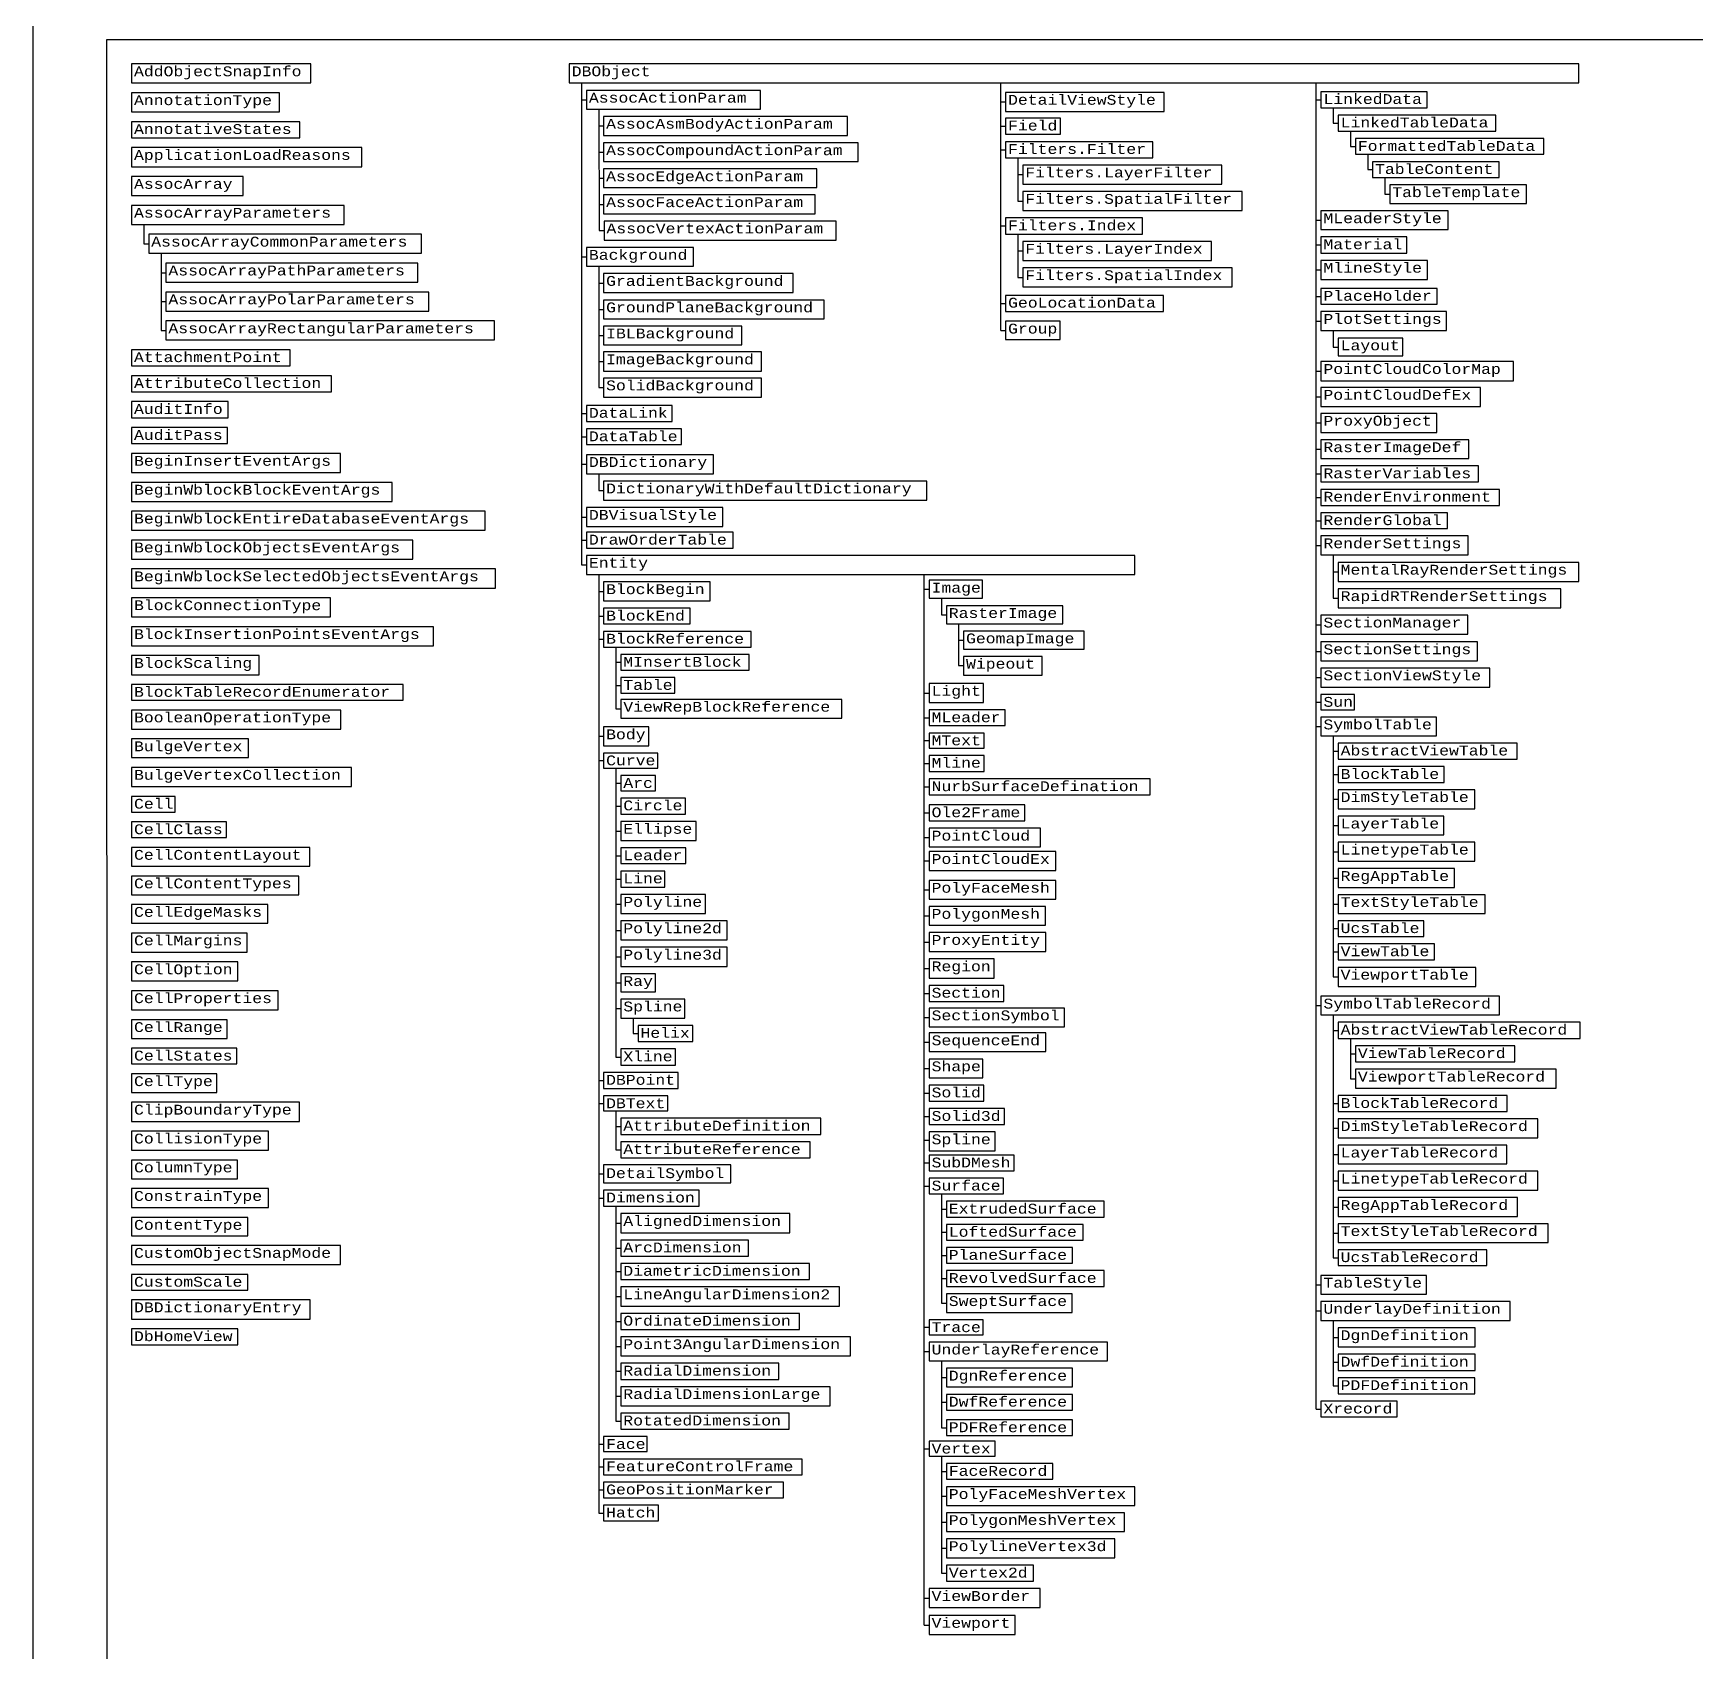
# Model space of a CAD drawing. Header units: inches. Extents: x 349 to 921, y -344 to 10.
# Drawn here: x 636.2 to 703.9, y -151.2 to -85.4 of the extents above; entities that cross this region are included whole.
import ezdxf

# ---------------------------------------------------------------- set-up
doc = ezdxf.new("R2010")
doc.units = ezdxf.units.IN
doc.header["$MEASUREMENT"] = 0
for name, color, linetype in [('Managed classes', 3, 'Continuous'), ('ObjectARX 2009 Managed classes', 7, 'Continuous'), ('ObjectARX 2010 Managed classes', 7, 'Continuous')]:
    doc.layers.add(name, color=color, linetype=linetype)
doc.styles.add('PureManaged', font='cour.ttf', dxfattribs={"height": 0.4})
doc.styles.get("Standard").update_dxf_attribs({"font": 'cour.ttf'})

msp = doc.modelspace()

# ---------------------------------------------------------------- linework, layer by layer
for p, q in [((658.534, -87.398), (658.534, -107.012)), ((675.587, -97.465), (675.587, -87.398)), ((688.417, -141.367), (688.417, -87.398)), ((658.534, -88.079), (658.734, -88.079)), ((659.234, -88.459), (659.249, -93.406)), ((675.587, -88.171), (675.787, -88.171)), ((688.417, -88.079), (688.617, -88.079)), ((689.117, -88.406), (689.117, -89.034)), ((659.234, -89.147), (659.434, -89.147)), ((675.587, -89.158), (675.787, -89.158)), ((689.117, -89.034), (689.317, -89.034)), ((689.817, -89.361), (689.817, -89.981)), ((659.234, -90.215), (659.434, -90.215)), ((675.587, -90.113), (675.787, -90.113)), ((676.287, -90.44), (676.287, -92.203)), ((689.817, -89.981), (690.017, -89.981)), ((690.517, -90.301), (690.517, -90.921)), ((659.234, -91.276), (659.434, -91.276)), ((676.287, -91.128), (676.487, -91.128)), ((690.517, -90.921), (690.717, -90.921)), ((691.217, -91.242), (691.217, -91.922)), ((691.217, -91.922), (691.417, -91.922)), ((659.234, -92.337), (659.434, -92.337)), ((676.287, -92.203), (676.487, -92.203)), ((640.728, -93.155), (640.728, -93.942)), ((675.587, -93.218), (675.787, -93.218)), ((688.417, -92.983), (688.617, -92.983)), ((640.728, -93.942), (640.928, -93.942)), ((659.249, -93.406), (659.449, -93.406)), ((676.287, -93.546), (676.287, -95.309)), ((688.417, -93.991), (688.617, -93.991)), ((641.428, -94.33), (641.428, -97.468)), ((658.534, -94.474), (658.734, -94.474)), ((676.287, -94.233), (676.487, -94.233)), ((641.428, -95.118), (641.628, -95.118)), ((659.234, -94.854), (659.234, -99.793)), ((676.287, -95.309), (676.487, -95.309)), ((688.417, -95.006), (688.617, -95.006)), ((659.234, -95.542), (659.434, -95.542)), ((641.428, -96.293), (641.628, -96.293)), ((659.234, -96.61), (659.434, -96.61)), ((675.587, -96.367), (675.787, -96.367)), ((688.417, -96.081), (688.617, -96.081)), ((688.417, -97.089), (688.617, -97.089)), ((641.428, -97.468), (641.628, -97.468)), ((659.234, -97.671), (659.434, -97.671)), ((675.587, -97.465), (675.787, -97.465)), ((689.117, -97.477), (689.117, -98.143)), ((659.234, -98.732), (659.434, -98.732)), ((689.117, -98.143), (689.317, -98.143)), ((688.417, -99.127), (688.617, -99.127)), ((659.234, -99.793), (659.434, -99.793)), ((688.417, -100.177), (688.617, -100.177)), ((658.534, -100.849), (658.734, -100.849)), ((688.417, -101.234), (688.617, -101.234)), ((658.534, -101.797), (658.734, -101.797)), ((688.417, -102.302), (688.617, -102.302)), ((658.534, -102.912), (658.734, -102.912)), ((659.234, -103.3), (659.234, -103.988)), ((688.417, -103.31), (688.617, -103.31)), ((659.234, -103.988), (659.434, -103.988)), ((688.417, -104.265), (688.617, -104.265)), ((658.534, -105.063), (658.734, -105.063)), ((688.417, -105.212), (688.617, -105.212)), ((658.534, -106.004), (658.734, -106.004)), ((688.417, -106.22), (688.617, -106.22)), ((689.117, -106.608), (689.117, -108.371)), ((658.534, -107.012), (658.734, -107.012)), ((659.234, -107.4), (659.234, -145.6)), ((672.476, -150.156), (672.476, -107.4)), ((689.117, -107.295), (689.317, -107.295)), ((659.234, -108.087), (659.434, -108.087)), ((672.476, -108.005), (672.676, -108.005)), ((673.176, -108.371), (673.176, -109.037)), ((689.117, -108.371), (689.317, -108.371)), ((659.234, -109.095), (659.434, -109.095)), ((673.176, -109.037), (673.376, -109.037)), ((673.876, -109.403), (673.876, -111.101)), ((688.417, -109.446), (688.617, -109.446)), ((659.234, -110.036), (659.434, -110.036)), ((673.876, -110.069), (674.076, -110.069)), ((659.934, -110.356), (659.934, -112.87)), ((688.417, -110.531), (688.617, -110.531)), ((659.934, -110.976), (660.134, -110.976)), ((673.876, -111.101), (674.076, -111.101)), ((688.417, -111.597), (688.617, -111.597)), ((659.934, -111.916), (660.134, -111.916)), ((672.476, -112.225), (672.676, -112.225)), ((659.934, -112.87), (660.134, -112.87)), ((688.417, -112.595), (688.617, -112.595)), ((672.476, -113.233), (672.676, -113.233)), ((688.417, -113.586), (688.617, -113.586)), ((659.234, -113.987), (659.434, -113.987)), ((672.476, -114.158), (672.676, -114.158)), ((689.117, -113.966), (689.117, -123.778)), ((659.234, -114.978), (659.434, -114.978)), ((689.117, -114.594), (689.317, -114.594)), ((659.934, -115.288), (659.934, -127.04)), ((672.476, -115.091), (672.676, -115.091)), ((689.117, -115.541), (689.317, -115.541)), ((659.934, -115.894), (660.134, -115.894)), ((672.476, -116.044), (672.676, -116.044)), ((659.934, -116.827), (660.134, -116.827)), ((689.117, -116.549), (689.317, -116.549)), ((672.476, -117.105), (672.676, -117.105)), ((689.117, -117.617), (689.317, -117.617)), ((659.934, -117.842), (660.134, -117.842)), ((672.476, -118.111), (672.676, -118.111)), ((659.934, -118.85), (660.134, -118.85)), ((689.117, -118.685), (689.317, -118.685)), ((672.476, -119.061), (672.676, -119.061)), ((659.934, -119.797), (660.134, -119.797)), ((672.476, -120.233), (672.676, -120.233)), ((689.117, -119.754), (689.317, -119.754)), ((659.934, -120.812), (660.134, -120.812)), ((689.117, -120.815), (689.317, -120.815)), ((672.476, -121.294), (672.676, -121.294)), ((659.934, -121.888), (660.134, -121.888)), ((672.476, -122.362), (672.676, -122.362)), ((689.117, -121.815), (689.317, -121.815)), ((659.934, -122.963), (660.134, -122.963)), ((689.117, -122.763), (689.317, -122.763)), ((672.476, -123.437), (672.676, -123.437)), ((659.934, -124.017), (660.134, -124.017)), ((689.117, -123.778), (689.317, -123.778)), ((659.934, -125.07), (660.134, -125.07)), ((672.476, -124.453), (672.676, -124.453)), ((688.417, -124.946), (688.617, -124.946)), ((660.634, -125.458), (660.634, -126.085)), ((672.476, -125.426), (672.676, -125.426)), ((689.117, -125.327), (689.117, -135.206)), ((660.634, -126.085), (660.834, -126.085)), ((672.476, -126.44), (672.676, -126.44)), ((689.117, -125.954), (689.317, -125.954)), ((689.817, -126.281), (689.817, -127.924)), ((659.934, -127.04), (660.134, -127.04)), ((689.817, -126.909), (690.017, -126.909)), ((672.476, -127.501), (672.676, -127.501)), ((659.234, -127.995), (659.434, -127.995)), ((689.817, -127.924), (690.017, -127.924)), ((659.234, -128.928), (659.434, -128.928)), ((672.476, -128.509), (672.676, -128.509)), ((689.117, -128.931), (689.317, -128.931)), ((659.934, -129.234), (659.934, -130.816)), ((672.476, -129.464), (672.676, -129.464)), ((659.934, -129.861), (660.134, -129.861)), ((672.476, -130.419), (672.676, -130.419)), ((689.117, -129.939), (689.317, -129.939)), ((659.934, -130.816), (660.134, -130.816)), ((689.117, -131.008), (689.317, -131.008)), ((659.234, -131.794), (659.434, -131.794)), ((672.476, -131.352), (672.676, -131.352)), ((672.476, -132.292), (672.676, -132.292)), ((689.117, -132.076), (689.317, -132.076)), ((659.234, -132.786), (659.434, -132.786)), ((659.934, -133.113), (659.934, -141.861)), ((673.176, -132.612), (673.176, -137.054)), ((673.176, -133.232), (673.376, -133.232)), ((689.117, -133.144), (689.317, -133.144)), ((659.934, -133.801), (660.134, -133.801)), ((673.176, -134.173), (673.376, -134.173)), ((689.117, -134.205), (689.317, -134.205)), ((659.934, -134.816), (660.134, -134.816)), ((673.176, -135.113), (673.376, -135.113)), ((689.117, -135.206), (689.317, -135.206)), ((659.934, -135.771), (660.134, -135.771)), ((673.176, -136.053), (673.376, -136.053)), ((688.417, -136.306), (688.617, -136.306)), ((659.934, -136.786), (660.134, -136.786)), ((673.176, -137.054), (673.376, -137.054)), ((659.934, -137.801), (660.134, -137.801)), ((688.417, -137.375), (688.617, -137.375)), ((689.117, -137.762), (689.117, -140.42)), ((672.476, -138.04), (672.676, -138.04)), ((689.117, -138.45), (689.317, -138.45)), ((659.934, -138.816), (660.134, -138.816)), ((672.476, -139.026), (672.676, -139.026)), ((659.934, -139.831), (660.134, -139.831)), ((673.176, -139.407), (673.176, -142.129)), ((689.117, -139.465), (689.317, -139.465)), ((673.176, -140.087), (673.376, -140.087)), ((689.117, -140.42), (689.317, -140.42)), ((659.934, -140.846), (660.134, -140.846)), ((673.176, -141.088), (673.376, -141.088)), ((659.934, -141.861), (660.134, -141.861)), ((688.417, -141.367), (688.617, -141.367)), ((673.176, -142.129), (673.376, -142.129)), ((659.234, -142.794), (659.434, -142.794)), ((672.476, -142.98), (672.676, -142.98)), ((673.176, -143.285), (673.176, -148.048)), ((659.234, -143.72), (659.434, -143.72)), ((673.176, -143.905), (673.376, -143.905)), ((659.234, -144.66), (659.434, -144.66)), ((673.176, -144.906), (673.376, -144.906)), ((659.234, -145.6), (659.434, -145.6)), ((673.176, -145.967), (673.376, -145.967)), ((673.176, -147.035), (673.376, -147.035)), ((673.176, -148.048), (673.376, -148.048)), ((672.476, -149.061), (672.676, -149.061)), ((672.476, -150.156), (672.676, -150.156))]:
    msp.add_line(p, q)
for points in [[(636.228, 1.1), (920.942, 1.1), (920.942, -185.231), (636.229, -185.231)], [(639.228, -85.623), (828.151, -85.623), (828.151, -152.038), (639.229, -152.038)], [(640.228, -86.623), (640.228, -87.398), (647.516, -87.398), (647.516, -86.623)], [(658.034, -86.623), (658.034, -87.398), (699.102, -87.398), (699.102, -86.623)], [(640.228, -87.798), (640.228, -88.574), (646.251, -88.574), (646.251, -87.798)], [(658.734, -87.698), (658.734, -88.459), (665.812, -88.459), (665.812, -87.698)], [(675.787, -87.783), (675.787, -88.558), (682.235, -88.558), (682.235, -87.783)], [(688.617, -87.752), (688.617, -88.406), (692.934, -88.406), (692.934, -87.752)], [(640.228, -88.974), (640.228, -89.628), (647.075, -89.628), (647.075, -88.974)], [(659.434, -88.759), (659.434, -89.535), (669.352, -89.535), (669.352, -88.759)], [(675.787, -88.831), (675.787, -89.486), (678.022, -89.486), (678.022, -88.831)], [(689.317, -88.706), (689.317, -89.361), (695.735, -89.361), (695.735, -88.706)], [(659.434, -89.835), (659.434, -90.596), (669.789, -90.596), (669.789, -89.835)], [(675.787, -89.786), (675.787, -90.44), (681.776, -90.44), (681.776, -89.786)], [(690.017, -89.661), (690.017, -90.301), (697.685, -90.301), (697.685, -89.661)], [(640.228, -90.028), (640.228, -90.804), (649.596, -90.804), (649.596, -90.028)], [(690.717, -90.601), (690.717, -91.242), (695.86, -91.242), (695.86, -90.601)], [(640.228, -91.204), (640.228, -91.979), (644.774, -91.979), (644.774, -91.204)], [(659.434, -90.896), (659.434, -91.657), (668.111, -91.657), (668.111, -90.896)], [(676.487, -90.74), (676.487, -91.516), (684.577, -91.516), (684.577, -90.74)], [(659.434, -91.95), (659.434, -92.725), (668.042, -92.725), (668.042, -91.95)], [(676.487, -91.816), (676.487, -92.591), (685.417, -92.591), (685.417, -91.816)], [(691.417, -91.542), (691.417, -92.303), (696.976, -92.303), (696.976, -91.542)], [(640.228, -92.379), (640.228, -93.155), (648.871, -93.155), (648.871, -92.379)], [(688.617, -92.603), (688.617, -93.364), (693.797, -93.364), (693.797, -92.603)], [(659.449, -93.018), (659.449, -93.793), (668.893, -93.793), (668.893, -93.018)], [(675.787, -92.891), (675.787, -93.546), (681.361, -93.546), (681.361, -92.891)], [(640.928, -93.555), (640.928, -94.33), (652.019, -94.33), (652.019, -93.555)], [(676.487, -93.846), (676.487, -94.621), (684.162, -94.621), (684.162, -93.846)], [(688.617, -93.664), (688.617, -94.318), (692.107, -94.318), (692.107, -93.664)], [(658.734, -94.093), (658.734, -94.854), (663.094, -94.854), (663.094, -94.093)], [(688.617, -94.618), (688.617, -95.394), (692.957, -95.394), (692.957, -94.618)], [(641.628, -94.73), (641.628, -95.505), (651.874, -95.505), (651.874, -94.73)], [(659.434, -95.154), (659.434, -95.93), (667.142, -95.93), (667.142, -95.154)], [(676.487, -94.921), (676.487, -95.696), (685.002, -95.696), (685.002, -94.921)], [(641.628, -95.905), (641.628, -96.681), (652.324, -96.681), (652.324, -95.905)], [(675.787, -96.04), (675.787, -96.694), (682.205, -96.694), (682.205, -96.04)], [(688.617, -95.761), (688.617, -96.402), (693.338, -96.402), (693.338, -95.761)], [(659.434, -96.23), (659.434, -96.991), (668.402, -96.991), (668.402, -96.23)], [(688.617, -96.702), (688.617, -97.477), (693.727, -97.477), (693.727, -96.702)], [(641.628, -97.081), (641.628, -97.856), (654.994, -97.856), (654.994, -97.081)], [(659.434, -97.291), (659.434, -98.052), (665.058, -98.052), (665.058, -97.291)], [(675.787, -97.094), (675.787, -97.836), (678.004, -97.836), (678.004, -97.094)], [(689.317, -97.777), (689.317, -98.509), (691.944, -98.509), (691.944, -97.777)], [(640.228, -98.257), (640.228, -98.911), (646.675, -98.911), (646.675, -98.257)], [(659.434, -98.345), (659.434, -99.12), (665.862, -99.12), (665.862, -98.345)], [(688.617, -98.739), (688.617, -99.514), (696.448, -99.514), (696.448, -98.739)], [(640.228, -99.311), (640.228, -99.966), (648.366, -99.966), (648.366, -99.311)], [(659.434, -99.406), (659.434, -100.181), (665.862, -100.181), (665.862, -99.406)], [(688.617, -99.789), (688.617, -100.564), (695.101, -100.564), (695.101, -99.789)], [(640.228, -100.366), (640.228, -101.021), (644.155, -101.021), (644.155, -100.366)], [(658.734, -100.522), (658.734, -101.177), (662.221, -101.177), (662.221, -100.522)], [(640.228, -101.421), (640.228, -102.076), (644.133, -102.076), (644.133, -101.421)], [(688.617, -100.846), (688.617, -101.622), (693.328, -101.622), (693.328, -100.846)], [(658.734, -101.477), (658.734, -102.117), (662.607, -102.117), (662.607, -101.477)], [(688.617, -101.922), (688.617, -102.683), (694.63, -102.683), (694.63, -101.922)], [(640.228, -102.476), (640.228, -103.251), (648.731, -103.251), (648.731, -102.476)], [(658.734, -102.525), (658.734, -103.3), (663.904, -103.3), (663.904, -102.525)], [(688.617, -102.983), (688.617, -103.637), (695.019, -103.637), (695.019, -102.983)], [(640.228, -103.651), (640.228, -104.426), (650.832, -104.426), (650.832, -103.651)], [(659.434, -103.6), (659.434, -104.376), (672.587, -104.376), (672.587, -103.6)], [(688.617, -103.937), (688.617, -104.592), (695.88, -104.592), (695.88, -103.937)], [(640.228, -104.826), (640.228, -105.602), (654.614, -105.602), (654.614, -104.826)], [(658.734, -104.676), (658.734, -105.451), (664.288, -105.451), (664.288, -104.676)], [(688.617, -104.892), (688.617, -105.532), (693.766, -105.532), (693.766, -104.892)], [(640.228, -106.002), (640.228, -106.777), (651.673, -106.777), (651.673, -106.002)], [(658.734, -105.684), (658.734, -106.324), (664.708, -106.324), (664.708, -105.684)], [(688.617, -105.832), (688.617, -106.608), (694.599, -106.608), (694.599, -105.832)], [(658.734, -106.624), (658.734, -107.4), (681.044, -107.4), (681.044, -106.624)], [(640.228, -107.177), (640.228, -107.953), (655.034, -107.953), (655.034, -107.177)], [(689.317, -106.908), (689.317, -107.683), (699.102, -107.683), (699.102, -106.908)], [(659.434, -107.7), (659.434, -108.475), (663.766, -108.475), (663.766, -107.7)], [(672.676, -107.639), (672.676, -108.371), (674.845, -108.371), (674.845, -107.639)], [(689.317, -107.983), (689.317, -108.758), (698.377, -108.758), (698.377, -107.983)], [(640.228, -108.353), (640.228, -109.128), (648.328, -109.128), (648.328, -108.353)], [(659.434, -108.775), (659.434, -109.415), (662.954, -109.415), (662.954, -108.775)], [(673.376, -108.671), (673.376, -109.403), (678.114, -109.403), (678.114, -108.671)], [(640.228, -109.528), (640.228, -110.303), (652.513, -110.303), (652.513, -109.528)], [(688.617, -109.058), (688.617, -109.834), (694.597, -109.834), (694.597, -109.058)], [(659.434, -109.715), (659.434, -110.356), (665.433, -110.356), (665.433, -109.715)], [(674.076, -109.703), (674.076, -110.435), (678.979, -110.435), (678.979, -109.703)], [(688.617, -110.144), (688.617, -110.919), (694.986, -110.919), (694.986, -110.144)], [(640.228, -110.703), (640.228, -111.479), (645.414, -111.479), (645.414, -110.703)], [(660.134, -110.656), (660.134, -111.296), (665.348, -111.296), (665.348, -110.656)], [(674.076, -110.735), (674.076, -111.505), (677.269, -111.505), (677.269, -110.735)], [(660.134, -111.596), (660.134, -112.236), (662.332, -112.236), (662.332, -111.596)], [(688.617, -111.209), (688.617, -111.985), (695.484, -111.985), (695.484, -111.209)], [(640.228, -111.879), (640.228, -112.519), (651.284, -112.519), (651.284, -111.879)], [(672.676, -111.837), (672.676, -112.612), (674.883, -112.612), (674.883, -111.837)], [(640.228, -112.919), (640.228, -113.694), (648.748, -113.694), (648.748, -112.919)], [(660.134, -112.485), (660.134, -113.255), (669.124, -113.255), (669.124, -112.485)], [(672.676, -112.912), (672.676, -113.553), (675.77, -113.553), (675.77, -112.912)], [(688.617, -112.285), (688.617, -112.905), (689.974, -112.905), (689.974, -112.285)], [(659.434, -113.607), (659.434, -114.368), (661.267, -114.368), (661.267, -113.607)], [(688.617, -113.205), (688.617, -113.966), (693.322, -113.966), (693.322, -113.205)], [(640.228, -114.094), (640.228, -114.855), (644.987, -114.855), (644.987, -114.094)], [(672.676, -113.853), (672.676, -114.464), (674.919, -114.464), (674.919, -113.853)], [(689.317, -114.266), (689.317, -114.921), (696.6, -114.921), (696.6, -114.266)], [(659.434, -114.668), (659.434, -115.288), (661.637, -115.288), (661.637, -114.668)], [(672.676, -114.764), (672.676, -115.419), (674.915, -115.419), (674.915, -114.764)], [(640.228, -115.255), (640.228, -116.031), (649.182, -116.031), (649.182, -115.255)], [(660.134, -115.588), (660.134, -116.2), (661.544, -116.2), (661.544, -115.588)], [(689.317, -115.221), (689.317, -115.861), (693.635, -115.861), (693.635, -115.221)], [(672.676, -115.719), (672.676, -116.369), (681.665, -116.369), (681.665, -115.719)], [(689.317, -116.161), (689.317, -116.937), (694.871, -116.937), (694.871, -116.161)], [(640.228, -116.431), (640.228, -117.071), (642.003, -117.071), (642.003, -116.431)], [(660.134, -116.5), (660.134, -117.154), (662.758, -117.154), (662.758, -116.5)], [(672.676, -116.78), (672.676, -117.43), (676.568, -117.43), (676.568, -116.78)], [(640.228, -117.471), (640.228, -118.111), (644.096, -118.111), (644.096, -117.471)], [(660.134, -117.454), (660.134, -118.23), (663.191, -118.23), (663.191, -117.454)], [(689.317, -117.237), (689.317, -117.998), (693.621, -117.998), (693.621, -117.237)], [(672.676, -117.73), (672.676, -118.491), (677.2, -118.491), (677.2, -117.73)], [(689.317, -118.298), (689.317, -119.073), (694.881, -119.073), (694.881, -118.298)], [(640.228, -118.511), (640.228, -119.273), (647.478, -119.273), (647.478, -118.511)], [(660.134, -118.53), (660.134, -119.17), (662.772, -119.17), (662.772, -118.53)], [(672.676, -118.681), (672.676, -119.442), (677.824, -119.442), (677.824, -118.681)], [(640.228, -119.673), (640.228, -120.434), (647.037, -120.434), (647.037, -119.673)], [(660.134, -119.47), (660.134, -120.125), (661.917, -120.125), (661.917, -119.47)], [(689.317, -119.373), (689.317, -120.134), (694.055, -120.134), (694.055, -119.373)], [(672.676, -119.852), (672.676, -120.613), (677.824, -120.613), (677.824, -119.852)], [(640.228, -120.834), (640.228, -121.595), (645.777, -121.595), (645.777, -120.834)], [(660.134, -120.425), (660.134, -121.2), (663.58, -121.2), (663.58, -120.425)], [(672.676, -120.913), (672.676, -121.674), (677.404, -121.674), (677.404, -120.913)], [(689.317, -120.434), (689.317, -121.195), (695.297, -121.195), (695.297, -120.434)], [(660.134, -121.5), (660.134, -122.275), (664.463, -122.275), (664.463, -121.5)], [(689.317, -121.495), (689.317, -122.135), (692.796, -122.135), (692.796, -121.495)], [(640.228, -121.995), (640.228, -122.77), (644.936, -122.77), (644.936, -121.995)], [(672.676, -121.974), (672.676, -122.75), (677.419, -122.75), (677.419, -121.974)], [(660.134, -122.575), (660.134, -123.351), (664.463, -123.351), (664.463, -122.575)], [(672.676, -123.05), (672.676, -123.825), (675.327, -123.825), (675.327, -123.05)], [(689.317, -122.435), (689.317, -123.09), (693.239, -123.09), (693.239, -122.435)], [(640.228, -123.17), (640.228, -123.945), (644.546, -123.945), (644.546, -123.17)], [(660.134, -123.651), (660.134, -124.383), (661.546, -124.383), (661.546, -123.651)], [(689.317, -123.39), (689.317, -124.165), (694.92, -124.165), (694.92, -123.39)], [(640.228, -124.345), (640.228, -125.121), (646.197, -125.121), (646.197, -124.345)], [(672.676, -124.125), (672.676, -124.78), (675.714, -124.78), (675.714, -124.125)], [(660.134, -124.683), (660.134, -125.458), (662.738, -125.458), (662.738, -124.683)], [(672.676, -125.046), (672.676, -125.807), (678.187, -125.807), (678.187, -125.046)], [(688.617, -124.565), (688.617, -125.327), (695.885, -125.327), (695.885, -124.565)], [(640.228, -125.521), (640.228, -126.282), (644.113, -126.282), (644.113, -125.521)], [(660.834, -125.758), (660.834, -126.413), (663.064, -126.413), (663.064, -125.758)], [(689.317, -125.627), (689.317, -126.281), (699.164, -126.281), (699.164, -125.627)], [(672.676, -126.06), (672.676, -126.821), (677.423, -126.821), (677.423, -126.06)], [(640.228, -126.682), (640.228, -127.322), (644.516, -127.322), (644.516, -126.682)], [(660.134, -126.713), (660.134, -127.368), (662.353, -127.368), (662.353, -126.713)], [(672.676, -127.121), (672.676, -127.882), (674.86, -127.882), (674.86, -127.121)], [(690.017, -126.581), (690.017, -127.236), (696.503, -127.236), (696.503, -126.581)], [(640.228, -127.722), (640.228, -128.483), (643.692, -128.483), (643.692, -127.722)], [(659.434, -127.668), (659.434, -128.322), (662.471, -128.322), (662.471, -127.668)], [(690.017, -127.536), (690.017, -128.311), (698.183, -128.311), (698.183, -127.536)], [(672.676, -128.182), (672.676, -128.837), (674.902, -128.837), (674.902, -128.182)], [(640.228, -128.883), (640.228, -129.658), (647.054, -129.658), (647.054, -128.883)], [(659.434, -128.622), (659.434, -129.234), (662.051, -129.234), (662.051, -128.622)], [(672.676, -129.137), (672.676, -129.791), (675.743, -129.791), (675.743, -129.137)], [(689.317, -128.611), (689.317, -129.252), (696.198, -129.252), (696.198, -128.611)], [(660.134, -129.534), (660.134, -130.188), (668.271, -130.188), (668.271, -129.534)], [(689.317, -129.552), (689.317, -130.327), (697.435, -130.327), (697.435, -129.552)], [(640.228, -130.058), (640.228, -130.834), (645.793, -130.834), (645.793, -130.058)], [(660.134, -130.488), (660.134, -131.143), (667.837, -131.143), (667.837, -130.488)], [(672.676, -130.091), (672.676, -130.859), (675.364, -130.859), (675.364, -130.091)], [(672.676, -131.032), (672.676, -131.672), (676.141, -131.672), (676.141, -131.032)], [(689.317, -130.627), (689.317, -131.388), (696.184, -131.388), (696.184, -130.627)], [(640.228, -131.234), (640.228, -131.995), (644.533, -131.995), (644.533, -131.234)], [(659.434, -131.433), (659.434, -132.156), (664.61, -132.156), (664.61, -131.433)], [(689.317, -131.688), (689.317, -132.463), (697.445, -132.463), (697.445, -131.688)], [(640.228, -132.395), (640.228, -133.17), (645.793, -133.17), (645.793, -132.395)], [(659.434, -132.459), (659.434, -133.113), (663.321, -133.113), (663.321, -132.459)], [(672.676, -131.972), (672.676, -132.612), (675.7, -132.612), (675.7, -131.972)], [(673.376, -132.912), (673.376, -133.553), (679.795, -133.553), (679.795, -132.912)], [(689.317, -132.763), (689.317, -133.524), (696.618, -133.524), (696.618, -132.763)], [(640.228, -133.57), (640.228, -134.311), (644.953, -134.311), (644.953, -133.57)], [(660.134, -133.413), (660.134, -134.189), (667.011, -134.189), (667.011, -133.413)], [(673.376, -133.853), (673.376, -134.493), (678.941, -134.493), (678.941, -133.853)], [(689.317, -133.824), (689.317, -134.585), (697.86, -134.585), (697.86, -133.824)], [(660.134, -134.489), (660.134, -135.143), (665.33, -135.143), (665.33, -134.489)], [(640.228, -134.711), (640.228, -135.487), (648.734, -135.487), (648.734, -134.711)], [(673.376, -134.793), (673.376, -135.433), (678.503, -135.433), (678.503, -134.793)], [(689.317, -134.885), (689.317, -135.526), (695.359, -135.526), (695.359, -134.885)], [(640.228, -135.887), (640.228, -136.527), (644.953, -136.527), (644.953, -135.887)], [(660.134, -135.443), (660.134, -136.098), (667.803, -136.098), (667.803, -135.443)], [(673.376, -135.733), (673.376, -136.374), (679.795, -136.374), (679.795, -135.733)], [(688.617, -135.926), (688.617, -136.687), (692.916, -136.687), (692.916, -135.926)], [(660.134, -136.398), (660.134, -137.173), (669.03, -137.173), (669.03, -136.398)], [(640.228, -136.927), (640.228, -137.703), (647.499, -137.703), (647.499, -136.927)], [(673.376, -136.674), (673.376, -137.435), (678.501, -137.435), (678.501, -136.674)], [(688.617, -136.987), (688.617, -137.762), (696.311, -137.762), (696.311, -136.987)], [(660.134, -137.473), (660.134, -138.128), (667.401, -138.128), (667.401, -137.473)], [(672.676, -137.735), (672.676, -138.346), (674.874, -138.346), (674.874, -137.735)], [(640.228, -138.103), (640.228, -138.757), (644.557, -138.757), (644.557, -138.103)], [(660.134, -138.428), (660.134, -139.204), (669.476, -139.204), (669.476, -138.428)], [(672.676, -138.646), (672.676, -139.407), (679.937, -139.407), (679.937, -138.646)], [(689.317, -138.062), (689.317, -138.838), (694.885, -138.838), (694.885, -138.062)], [(689.317, -139.138), (689.317, -139.792), (694.885, -139.792), (694.885, -139.138)], [(660.134, -139.504), (660.134, -140.158), (666.566, -140.158), (666.566, -139.504)], [(673.376, -139.707), (673.376, -140.468), (678.51, -140.468), (678.51, -139.707)], [(660.134, -140.458), (660.134, -141.234), (668.653, -141.234), (668.653, -140.458)], [(689.317, -140.092), (689.317, -140.747), (694.878, -140.747), (694.878, -140.092)], [(673.376, -140.768), (673.376, -141.408), (678.51, -141.408), (678.51, -140.768)], [(688.617, -141.047), (688.617, -141.687), (691.719, -141.687), (691.719, -141.047)], [(660.134, -141.534), (660.134, -142.188), (666.986, -142.188), (666.986, -141.534)], [(673.376, -141.808), (673.376, -142.449), (678.503, -142.449), (678.503, -141.808)], [(659.434, -142.488), (659.434, -143.1), (661.206, -143.1), (661.206, -142.488)], [(672.676, -142.674), (672.676, -143.285), (675.358, -143.285), (675.358, -142.674)], [(659.434, -143.4), (659.434, -144.04), (667.509, -144.04), (667.509, -143.4)], [(673.376, -143.585), (673.376, -144.226), (677.712, -144.226), (677.712, -143.585)], [(659.434, -144.34), (659.434, -144.98), (666.755, -144.98), (666.755, -144.34)], [(673.376, -144.526), (673.376, -145.287), (681.044, -145.287), (681.044, -144.526)], [(659.434, -145.28), (659.434, -145.921), (661.665, -145.921), (661.665, -145.28)], [(673.376, -145.587), (673.376, -146.348), (680.624, -146.348), (680.624, -145.587)], [(673.376, -146.648), (673.376, -147.423), (680.226, -147.423), (680.226, -146.648)], [(673.376, -147.723), (673.376, -148.374), (676.92, -148.374), (676.92, -147.723)], [(672.676, -148.674), (672.676, -149.449), (677.187, -149.449), (677.187, -148.674)], [(672.676, -149.769), (672.676, -150.544), (676.182, -150.544), (676.182, -149.769)]]:
    msp.add_lwpolyline(points, close=True)

# ---------------------------------------------------------------- texts
at = {"layer": 'Managed classes', "char_height": 0.4, "attachment_point": 1, "style": 'PureManaged'}
for s, insert in [('{\\Fcourier new;AddObjectSnapInfo}', (640.328, -86.723)), ('{\\Fcourier new;DBObject}', (658.134, -86.723)), ('{\\Fcourier new;AnnotationType}', (640.328, -87.898)), ('{\\Fcourier new|c0;AssocActionParam}', (658.834, -87.798)), ('{\\Fcourier new|c0;DetailViewStyle}', (675.887, -87.883)), ('{\\Fcourier new;LinkedData}', (688.717, -87.852)), ('{\\Fcourier new;AnnotativeStates}', (640.328, -89.074)), ('{\\Fcourier new|c0;AssocAsmBodyActionParam}', (659.534, -88.859)), ('{\\Fcourier new;Field}', (675.887, -88.931)), ('{\\Fcourier new;LinkedTableData}', (689.417, -88.806)), ('{\\Fcourier new|c0;AssocCompoundActionParam}', (659.534, -89.935)), ('{\\Fcourier new;Filters.Filter}', (675.887, -89.886)), ('{\\Fcourier new;FormattedTableData}', (690.117, -89.761)), ('{\\Fcourier new;ApplicationLoadReasons}', (640.328, -90.128)), ('{\\Fcourier new|c0;AssocArray}', (640.328, -91.304)), ('{\\Fcourier new|c0;AssocEdgeActionParam}', (659.534, -90.996)), ('{\\Fcourier new;Filters.LayerFilter}', (676.587, -90.84)), ('{\\Fcourier new;TableContent}', (690.817, -90.701)), ('{\\Fcourier new;Filters.SpatialFilter}', (676.587, -91.916)), ('{\\Fcourier new;TableTemplate}', (691.517, -91.642)), ('{\\Fcourier new|c0;AssocArrayParameters}', (640.328, -92.479)), ('{\\Fcourier new|c0;AssocFaceActionParam}', (659.534, -92.05)), ('{\\Fcourier new|c0;AssocVertexActionParam}', (659.549, -93.118)), ('{\\Fcourier new;Filters.Index}', (675.887, -92.991)), ('{\\Fcourier new;MLeaderStyle}', (688.717, -92.703)), ('{\\Fcourier new|c0;AssocArrayCommonParameters}', (641.028, -93.655)), ('{\\Fcourier new;Filters.LayerIndex}', (676.587, -93.946)), ('{\\Fcourier new;Material}', (688.717, -93.764)), ('{\\Fcourier new;Background}', (658.834, -94.193)), ('{\\Fcourier new;MlineStyle}', (688.717, -94.718)), ('{\\Fcourier new|c0;AssocArrayPathParameters}', (641.728, -94.83)), ('{\\Fcourier new;GradientBackground}', (659.534, -95.254)), ('{\\Fcourier new;Filters.SpatialIndex}', (676.587, -95.021)), ('{\\Fcourier new|c0;AssocArrayPolarParameters}', (641.728, -96.005)), ('{\\Fcourier new;PlaceHolder}', (688.717, -95.861)), ('{\\Fcourier new;GroundPlaneBackground}', (659.534, -96.33)), ('{\\Fcourier new|c0;AssocArrayRectangularParameters}', (641.728, -97.181)), ('{\\Fcourier new|c0;IBLBackground}', (659.534, -97.391)), ('{\\Fcourier new;Group}', (675.887, -97.194)), ('{\\Fcourier new;PlotSettings}', (688.717, -96.802)), ('{\\Fcourier new;Layout}', (689.417, -97.877)), ('{\\Fcourier new;AttachmentPoint}', (640.328, -98.357)), ('{\\Fcourier new|c0;ImageBackground}', (659.534, -98.445)), ('{\\Fcourier new;AttributeCollection}', (640.328, -99.411)), ('{\\Fcourier new|c0;PointCloudColorMap}', (688.717, -98.839)), ('{\\Fcourier new;SolidBackground}', (659.534, -99.506)), ('{\\Fcourier new|c0;PointCloudDefEx}', (688.717, -99.889)), ('{\\Fcourier new;AuditInfo}', (640.328, -100.466)), ('{\\Fcourier new;DataLink}', (658.834, -100.622)), ('{\\Fcourier new;ProxyObject}', (688.717, -100.946)), ('{\\Fcourier new;AuditPass}', (640.328, -101.521)), ('{\\Fcourier new;DataTable}', (658.834, -101.577)), ('{\\Fcourier new;RasterImageDef}', (688.717, -102.022)), ('{\\Fcourier new;BeginInsertEventArgs}', (640.328, -102.576)), ('{\\Fcourier new;DBDictionary}', (658.834, -102.625)), ('{\\Fcourier new;RasterVariables}', (688.717, -103.083)), ('{\\Fcourier new;BeginWblockBlockEventArgs}', (640.328, -103.751)), ('{\\Fcourier new;DictionaryWithDefaultDictionary}', (659.534, -103.7)), ('{\\Fcourier new;RenderEnvironment}', (688.717, -104.037)), ('{\\Fcourier new;DBVisualStyle}', (658.834, -104.776)), ('{\\Fcourier new;BeginWblockEntireDatabaseEventArgs}', (640.328, -104.926)), ('{\\Fcourier new;RenderGlobal}', (688.717, -104.992)), ('{\\Fcourier new;BeginWblockObjectsEventArgs}', (640.328, -106.102)), ('{\\Fcourier new;DrawOrderTable}', (658.834, -105.784)), ('{\\Fcourier new;RenderSettings}', (688.717, -105.932)), ('{\\Fcourier new;Entity}', (658.834, -106.724)), ('{\\Fcourier new;BeginWblockSelectedObjectsEventArgs}', (640.328, -107.277)), ('{\\Fcourier new;MentalRayRenderSettings}', (689.417, -107.008)), ('{\\Fcourier new;BlockBegin}', (659.534, -107.8)), ('{\\Fcourier new;Image}', (672.776, -107.739)), ('{\\Fcourier new|c0;RapidRTRenderSettings}', (689.417, -108.083)), ('{\\Fcourier new;BlockConnectionType}', (640.328, -108.453)), ('{\\Fcourier new;BlockEnd}', (659.534, -108.875)), ('{\\Fcourier new;RasterImage}', (673.476, -108.771)), ('{\\Fcourier new;SectionManager}', (688.717, -109.158)), ('{\\Fcourier new;BlockInsertionPointsEventArgs}', (640.328, -109.628)), ('{\\Fcourier new;BlockReference}', (659.534, -109.815)), ('{\\Fcourier new|c0;GeomapImage}', (674.176, -109.803)), ('{\\Fcourier new;SectionSettings}', (688.717, -110.244)), ('{\\Fcourier new;BlockScaling}', (640.328, -110.803)), ('{\\Fcourier new;MInsertBlock}', (660.234, -110.756)), ('{\\Fcourier new|c0;Wipeout}', (674.176, -110.835)), ('{\\Fcourier new|c0;SectionViewStyle}', (688.717, -111.309)), ('{\\Fcourier new;BlockTableRecordEnumerator}', (640.328, -111.979)), ('{\\Fcourier new;Table}', (660.234, -111.696)), ('{\\Fcourier new;Light}', (672.776, -111.937)), ('{\\Fcourier new|c0;ViewRepBlockReference}', (660.234, -112.585)), ('{\\Fcourier new;Sun}', (688.717, -112.385)), ('{\\Fcourier new;BooleanOperationType}', (640.328, -113.019)), ('{\\Fcourier new;MLeader}', (672.776, -113.012)), ('{\\Fcourier new;SymbolTable}', (688.717, -113.305)), ('{\\Fcourier new;BulgeVertex}', (640.328, -114.194)), ('{\\Fcourier new;Body}', (659.534, -113.707)), ('{\\Fcourier new;MText}', (672.776, -113.953)), ('{\\Fcourier new;Curve}', (659.534, -114.768)), ('{\\Fcourier new;Mline}', (672.776, -114.864)), ('{\\Fcourier new;AbstractViewTable}', (689.417, -114.366)), ('{\\Fcourier new;BulgeVertexCollection}', (640.328, -115.355)), ('{\\Fcourier new;BlockTable}', (689.417, -115.321)), ('{\\Fcourier new;Arc}', (660.234, -115.688)), ('{\\Fcourier new|c0;NurbSurfaceDefination}', (672.776, -115.819)), ('{\\Fcourier new;DimStyleTable}', (689.417, -116.261)), ('{\\Fcourier new;Cell}', (640.328, -116.531)), ('{\\Fcourier new;Circle}', (660.234, -116.6)), ('{\\Fcourier new;Ole2Frame}', (672.776, -116.88)), ('{\\Fcourier new;CellClass}', (640.328, -117.571)), ('{\\Fcourier new;Ellipse}', (660.234, -117.554)), ('{\\Fcourier new;LayerTable}', (689.417, -117.337)), ('{\\Fcourier new|c0;PointCloud}', (672.776, -117.83)), ('{\\Fcourier new;LinetypeTable}', (689.417, -118.398)), ('{\\Fcourier new;CellContentLayout}', (640.328, -118.611)), ('{\\Fcourier new;Leader}', (660.234, -118.63)), ('{\\Fcourier new|c0;PointCloudEx}', (672.776, -118.781)), ('{\\Fcourier new;Line}', (660.234, -119.57)), ('{\\Fcourier new;RegAppTable}', (689.417, -119.473)), ('{\\Fcourier new;CellContentTypes}', (640.328, -119.773)), ('{\\Fcourier new;PolyFaceMesh}', (672.776, -119.952)), ('{\\Fcourier new;CellEdgeMasks}', (640.328, -120.934)), ('{\\Fcourier new;Polyline}', (660.234, -120.525)), ('{\\Fcourier new;PolygonMesh}', (672.776, -121.013)), ('{\\Fcourier new;TextStyleTable}', (689.417, -120.534)), ('{\\Fcourier new;Polyline2d}', (660.234, -121.6)), ('{\\Fcourier new;UcsTable}', (689.417, -121.595)), ('{\\Fcourier new;CellMargins}', (640.328, -122.095)), ('{\\Fcourier new;ProxyEntity}', (672.776, -122.074)), ('{\\Fcourier new;Polyline3d}', (660.234, -122.675)), ('{\\Fcourier new;ViewTable}', (689.417, -122.535)), ('{\\Fcourier new;CellOption}', (640.328, -123.27)), ('{\\Fcourier new;Ray}', (660.234, -123.751)), ('{\\Fcourier new;Region}', (672.776, -123.15)), ('{\\Fcourier new;ViewportTable}', (689.417, -123.49)), ('{\\Fcourier new;CellProperties}', (640.328, -124.445)), ('{\\Fcourier new;Section}', (672.776, -124.225)), ('{\\Fcourier new;Spline}', (660.234, -124.783)), ('{\\Fcourier new|c0;SectionSymbol}', (672.776, -125.146)), ('{\\Fcourier new;SymbolTableRecord}', (688.717, -124.665)), ('{\\Fcourier new;CellRange}', (640.328, -125.621)), ('{\\Fcourier new;AbstractViewTableRecord}', (689.417, -125.727)), ('{\\Fcourier new;Helix}', (660.934, -125.858)), ('{\\Fcourier new;SequenceEnd}', (672.776, -126.16)), ('{\\Fcourier new;CellStates}', (640.328, -126.782)), ('{\\Fcourier new;Xline}', (660.234, -126.813)), ('{\\Fcourier new;ViewTableRecord}', (690.117, -126.681)), ('{\\Fcourier new;CellType}', (640.328, -127.822)), ('{\\Fcourier new;DBPoint}', (659.534, -127.768)), ('{\\Fcourier new;Shape}', (672.776, -127.221)), ('{\\Fcourier new;ViewportTableRecord}', (690.117, -127.636)), ('{\\Fcourier new;Solid}', (672.776, -128.282)), ('{\\Fcourier new;ClipBoundaryType}', (640.328, -128.983)), ('{\\Fcourier new;DBText}', (659.534, -128.722)), ('{\\Fcourier new;BlockTableRecord}', (689.417, -128.711)), ('{\\Fcourier new;AttributeDefinition}', (660.234, -129.634)), ('{\\Fcourier new;Solid3d}', (672.776, -129.237)), ('{\\Fcourier new;DimStyleTableRecord}', (689.417, -129.652)), ('{\\Fcourier new;CollisionType}', (640.328, -130.158)), ('{\\Fcourier new|c0;Spline}', (672.776, -130.191)), ('{\\Fcourier new;AttributeReference}', (660.234, -130.588)), ('{\\Fcourier new;LayerTableRecord}', (689.417, -130.727)), ('{\\Fcourier new;ColumnType}', (640.328, -131.334)), ('{\\Fcourier new|c0;DetailSymbol}', (659.534, -131.567)), ('{\\Fcourier new;LinetypeTableRecord}', (689.417, -131.788)), ('{\\Fcourier new;ConstrainType}', (640.328, -132.495)), ('{\\Fcourier new;Dimension}', (659.534, -132.559)), ('{\\Fcourier new;Surface}', (672.776, -132.072)), ('{\\Fcourier new;ExtrudedSurface}', (673.476, -133.012)), ('{\\Fcourier new;RegAppTableRecord}', (689.417, -132.863)), ('{\\Fcourier new;ContentType}', (640.328, -133.67)), ('{\\Fcourier new;AlignedDimension}', (660.234, -133.513)), ('{\\Fcourier new;LoftedSurface}', (673.476, -133.953)), ('{\\Fcourier new;TextStyleTableRecord}', (689.417, -133.924)), ('{\\Fcourier new;ArcDimension}', (660.234, -134.589)), ('{\\Fcourier new;CustomObjectSnapMode}', (640.328, -134.811)), ('{\\Fcourier new;PlaneSurface}', (673.476, -134.893)), ('{\\Fcourier new;UcsTableRecord}', (689.417, -134.985)), ('{\\Fcourier new;DiametricDimension}', (660.234, -135.543)), ('{\\Fcourier new;RevolvedSurface}', (673.476, -135.833)), ('{\\Fcourier new;CustomScale}', (640.328, -135.987)), ('{\\Fcourier new;LineAngularDimension2}', (660.234, -136.498)), ('{\\Fcourier new;TableStyle}', (688.717, -136.026)), ('{\\Fcourier new;DBDictionaryEntry}', (640.328, -137.027)), ('{\\Fcourier new;SweptSurface}', (673.476, -136.774)), ('{\\Fcourier new;UnderlayDefinition}', (688.717, -137.087)), ('{\\Fcourier new;OrdinateDimension}', (660.234, -137.573)), ('{\\Fcourier new;Trace}', (672.776, -137.835)), ('{\\Fcourier new;Point3AngularDimension}', (660.234, -138.528)), ('{\\Fcourier new;DgnDefinition}', (689.417, -138.162)), ('{\\Fcourier new;UnderlayReference}', (672.776, -138.746)), ('{\\Fcourier new;DwfDefinition}', (689.417, -139.238)), ('{\\Fcourier new;RadialDimension}', (660.234, -139.604)), ('{\\Fcourier new;DgnReference}', (673.476, -139.807)), ('{\\Fcourier new;RadialDimensionLarge}', (660.234, -140.558)), ('{\\Fcourier new;DwfReference}', (673.476, -140.868)), ('{\\Fcourier new;Xrecord}', (688.717, -141.147)), ('{\\Fcourier new;RotatedDimension}', (660.234, -141.634)), ('{\\Fcourier new;Face}', (659.534, -142.588)), ('{\\Fcourier new;Vertex}', (672.776, -142.774)), ('{\\Fcourier new;FeatureControlFrame}', (659.534, -143.5)), ('{\\Fcourier new;FaceRecord}', (673.476, -143.685)), ('{\\Fcourier new|c0;GeoPositionMarker}', (659.534, -144.44)), ('{\\Fcourier new;PolyFaceMeshVertex}', (673.476, -144.626)), ('{\\Fcourier new;Hatch}', (659.534, -145.38)), ('{\\Fcourier new;PolygonMeshVertex}', (673.476, -145.687)), ('{\\Fcourier new;PolylineVertex3d}', (673.476, -146.748)), ('{\\Fcourier new;Vertex2d}', (673.476, -147.823)), ('{\\Fcourier new|c0;ViewBorder}', (672.776, -148.774)), ('{\\Fcourier new;Viewport}', (672.776, -149.869))]:
    msp.add_mtext(s, dxfattribs=dict(at, insert=insert))
at = {"layer": 'ObjectARX 2009 Managed classes', "color": 3, "insert": (675.887, -96.14), "char_height": 0.4, "attachment_point": 1}
msp.add_mtext('{\\Fcourier new;GeoLocationData}', dxfattribs=at)
at = {"layer": 'ObjectARX 2010 Managed classes', "color": 3, "char_height": 0.4, "attachment_point": 1}
for s, insert in [('{\\Fcourier new;SubDMesh}', (672.776, -131.132)), ('{\\Fcourier new;DbHomeView}', (640.328, -138.203)), ('{\\Fcourier new;PDFDefinition}', (689.417, -140.192)), ('{\\Fcourier new;PDFReference}', (673.476, -141.908))]:
    msp.add_mtext(s, dxfattribs=dict(at, insert=insert))

doc.saveas('drawing.dxf')
